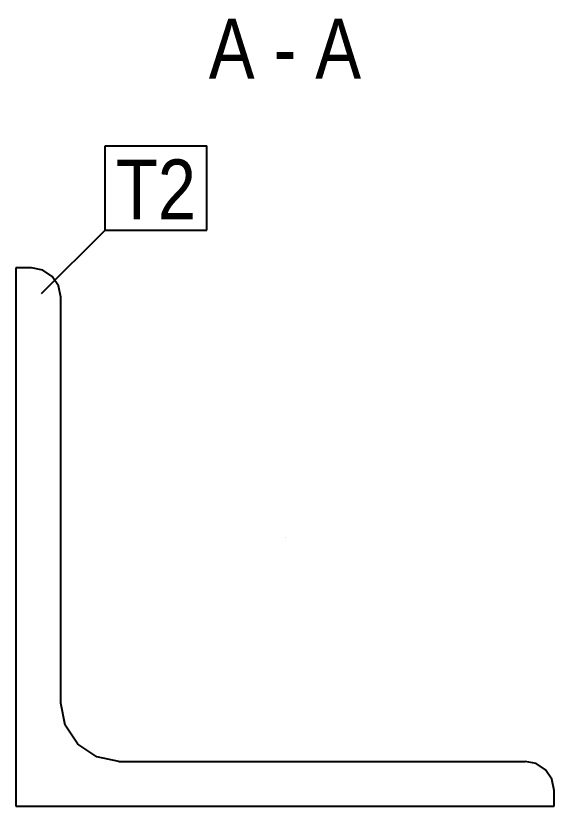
# Model space of a CAD drawing. Header units: millimetres. Extents: x 12 to 13369, y 5 to 260.
# Drawn here: x 12 to 132, y 12 to 188.2 of the extents above; entities that cross this region are included whole.
import ezdxf

# ---------------------------------------------------------------- set-up
doc = ezdxf.new("R2010")
doc.units = ezdxf.units.MM
doc.linetypes.add('DXK_LINE_DOT3', pattern=[5.9187, 2.979, -0.9799, 0.9799, -0.9799])
doc.layers.add('STÅL', color=7, linetype='Continuous')
doc.layers.add('TEKST', color=7, linetype='Continuous')
doc.styles.add('Arial Narrow', font='ARIALN.TTF', dxfattribs={"height": 0.2})

msp = doc.modelspace()

# ---------------------------------------------------------------- linework, layer by layer
at = {"layer": 'STÅL', "color": 2, "linetype": 'Continuous'}
for p, q in [((15.5, 132), (12, 132)), ((12, 132), (12, 12)), ((17.99, 131.51), (15.5, 132)), ((20.1, 130.1), (17.99, 131.51)), ((21.51, 127.99), (20.1, 130.1)), ((22, 125.5), (21.51, 127.99)), ((22, 35), (22, 125.5)), ((22.99, 30.03), (22, 35)), ((25.81, 25.81), (22.99, 30.03)), ((30.03, 22.99), (25.81, 25.81)), ((35, 22), (30.03, 22.99)), ((35, 22), (125.5, 22)), ((127.99, 21.51), (125.5, 22)), ((130.1, 20.1), (127.99, 21.51)), ((131.51, 17.99), (130.1, 20.1)), ((132, 15.5), (131.51, 17.99)), ((132, 12), (132, 15.5)), ((12, 12), (132, 12))]:
    msp.add_line(p, q, dxfattribs=at)
at = {"layer": 'STÅL', "color": 7, "linetype": 'DXK_LINE_DOT3'}
msp.add_line((72, 72), (72, 72), dxfattribs=at)
at = {"layer": 'TEKST', "color": 7, "linetype": 'Continuous'}
for p, q in [((31.89, 159.2), (54.58, 159.2)), ((31.89, 140.4), (31.89, 159.2)), ((54.58, 140.4), (54.58, 159.2)), ((17.74, 126.26), (31.89, 140.4)), ((31.89, 140.4), (54.58, 140.4))]:
    msp.add_line(p, q, dxfattribs=at)

# ---------------------------------------------------------------- wipeouts: each hides what was drawn before it
at = {"color": 0, "linetype": 'Continuous'}
for points in [[(65.25, 174.2), (65.25, 188.2), (55.02, 188.2), (55.02, 174.2)], [(74.55, 174.2), (74.55, 188.2), (69.45, 188.2), (69.45, 174.2)], [(88.98, 174.2), (88.98, 188.2), (78.75, 188.2), (78.75, 174.2)]]:
    msp.add_wipeout(points, dxfattribs=at).dxf.layer = 'TEKST'
at = {"color": 0}
msp.add_wipeout([(52.18, 142.8), (52.18, 156.8), (34.29, 156.8), (34.29, 142.8)], dxfattribs=at).dxf.layer = 'TEKST'

# ---------------------------------------------------------------- next in the draw order: texts
at = {"layer": 'TEKST', "color": 3, "linetype": 'Continuous', "style": 'Arial Narrow'}
for s, p in [('A', (55.02, 174.2)), ('A', (78.75, 174.2)), ('-', (69.45, 174.2))]:
    msp.add_text(s, height=13.36, dxfattribs=at).set_placement(p)

# ---------------------------------------------------------------- next in the draw order: wipeouts: each hides what was drawn before it
at = {"color": 0}
msp.add_wipeout([(52.18, 142.8), (52.18, 156.8), (34.29, 156.8), (34.29, 142.8)], dxfattribs=at).dxf.layer = 'TEKST'

# ---------------------------------------------------------------- next in the draw order: texts
at = {"layer": 'TEKST', "color": 3, "style": 'Arial Narrow'}
msp.add_text('T2', height=13.362, dxfattribs=at).set_placement((34.29, 142.8))

doc.saveas('drawing.dxf')
